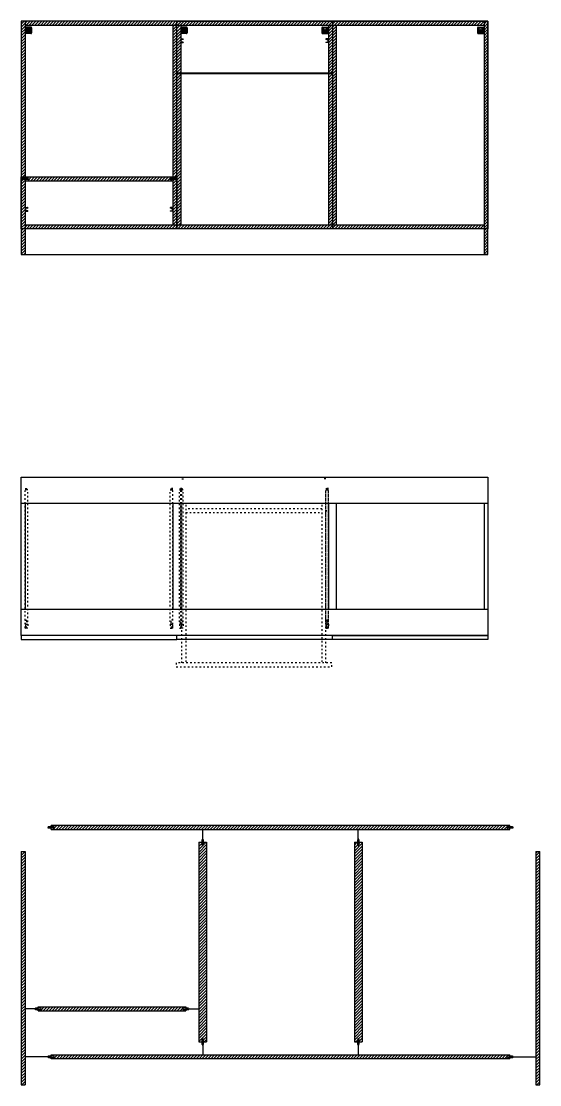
# Model space of a CAD drawing. Header units: millimetres. Extents: x 1263 to 4174, y 1008 to 2067.
# Drawn here: x 2199 to 2399, y 1530.7 to 1940.9 of the extents above; entities that cross this region are included whole.
import ezdxf

# ---------------------------------------------------------------- set-up
doc = ezdxf.new("R2010")
doc.units = ezdxf.units.MM
doc.linetypes.add('ACAD_ISO03W100', pattern=[30, 12, -18])
doc.linetypes.add('HIDDEN', pattern=[0.375, 0.25, -0.125])
for name, color, linetype in [('CASSETTI E ANTE', 3, 'Continuous'), ('CERNIERE E GIUNZIONI', 3, 'Continuous'), ('STRUTTURA', 7, 'Continuous')]:
    doc.layers.add(name, color=color, linetype=linetype)

msp = doc.modelspace()

# ---------------------------------------------------------------- hatches: boundary and pattern name
at = {"layer": 'STRUTTURA'}
h = msp.add_hatch(dxfattribs=at)
h.set_pattern_fill('ANSI31', color=256, scale=0.25)
h.paths.add_polyline_path([(2200.54, 1940.88), (2199.04, 1940.88), (2199.04, 1850.88), (2200.54, 1850.88)])
h.paths.add_polyline_path([(2377.54, 1940.88), (2200.54, 1940.88), (2200.54, 1939.38), (2377.54, 1939.38)])
h.paths.add_polyline_path([(2260.54, 1939.38), (2257.54, 1939.38), (2257.54, 1862.38), (2260.54, 1862.38)])
h.paths.add_polyline_path([(2257.54, 1880.88), (2200.54, 1880.88), (2200.54, 1879.38), (2257.54, 1879.38)])
h.paths.add_polyline_path([(2377.54, 1862.38), (2200.54, 1862.38), (2200.54, 1860.88), (2377.54, 1860.88)])
h.paths.add_polyline_path([(2379.04, 1940.88), (2377.54, 1940.88), (2377.54, 1939.38), (2377.54, 1850.88), (2379.04, 1850.88)])
h.paths.add_polyline_path([(2320.54, 1939.38), (2317.54, 1939.38), (2317.54, 1862.38), (2320.54, 1862.38)])
h = msp.add_hatch(dxfattribs=at)
h.set_pattern_fill('ANSI31', color=256, scale=0.25)
h.set_pattern_definition([(45, (19.9378, 58.6212), (-0.561266, 0.561266), [])])
h.paths.add_polyline_path([(2200.54, 1620.74), (2199.04, 1620.74), (2199.04, 1530.74), (2200.54, 1530.74)])
h.paths.add_polyline_path([(2261.54, 1560.22), (2262.54, 1560.22), (2262.54, 1560.74), (2205.54, 1560.74), (2205.54, 1560.22), (2206.54, 1560.22, -1), (2206.54, 1559.77), (2205.54, 1559.77), (2205.54, 1559.24), (2262.54, 1559.24), (2262.54, 1559.77), (2261.54, 1559.77, -1)])
h.paths.add_polyline_path([(2387.54, 1542.24), (2210.54, 1542.24), (2210.54, 1541.72), (2211.54, 1541.72, -1), (2211.54, 1541.27), (2210.54, 1541.27), (2210.54, 1540.74), (2387.54, 1540.74), (2387.54, 1541.27), (2386.54, 1541.27, -1), (2386.54, 1541.72), (2387.54, 1541.72)])
h.paths.add_polyline_path([(2270.54, 1624.24), (2269.26, 1624.24), (2269.26, 1623.24, -1), (2268.81, 1623.24), (2268.81, 1624.24), (2267.54, 1624.24), (2267.54, 1547.24), (2268.81, 1547.24), (2268.81, 1548.28, -1), (2269.26, 1548.28), (2269.26, 1547.24), (2270.54, 1547.24)])
h.paths.add_polyline_path([(2330.54, 1624.24), (2329.26, 1624.24), (2329.26, 1623.24, -1), (2328.81, 1623.24), (2328.81, 1624.24), (2327.54, 1624.24), (2327.54, 1547.24), (2328.81, 1547.24), (2328.81, 1548.24, -1), (2329.26, 1548.24), (2329.26, 1547.24), (2330.54, 1547.24)])
h.paths.add_polyline_path([(2386.54, 1629.77, -1), (2386.54, 1630.22), (2387.54, 1630.22), (2387.54, 1630.74), (2210.54, 1630.74), (2210.54, 1630.22), (2211.54, 1630.22, -1), (2211.54, 1629.77), (2210.54, 1629.77), (2210.54, 1629.24), (2387.54, 1629.24), (2387.54, 1629.77)])
h.paths.add_polyline_path([(2399.04, 1620.74), (2397.54, 1620.74), (2397.54, 1530.74), (2399.04, 1530.74)])

# ---------------------------------------------------------------- linework, layer by layer
at = {"layer": 'CASSETTI E ANTE'}
for p, q in [((2319.04, 1940.88), (2379.04, 1940.88)), ((2379.04, 1940.88), (2379.04, 1860.88)), ((2259.04, 1920.68), (2319.04, 1920.68)), ((2259.04, 1860.88), (2259.04, 1920.68)), ((2319.04, 1920.68), (2319.04, 1860.88)), ((2319.04, 1860.88), (2259.04, 1860.88)), ((2379.04, 1860.88), (2319.04, 1860.88)), ((2199.04, 1704), (2199.04, 1702.5)), ((2199.04, 1702.5), (2259.04, 1702.5)), ((2259.04, 1702.5), (2259.04, 1704)), ((2319.04, 1702.5), (2259.04, 1702.5)), ((2319.04, 1702.5), (2319.04, 1704)), ((2319.04, 1704), (2379.04, 1704)), ((2379.04, 1702.5), (2319.04, 1702.5)), ((2379.04, 1704), (2379.04, 1702.5))]:
    msp.add_line(p, q, dxfattribs=at)
at = {"layer": 'CASSETTI E ANTE', "linetype": 'ACAD_ISO03W100', "ltscale": 0.05}
for p, q in [((2261.04, 1764.39), (2262.54, 1764.39)), ((2316.54, 1764.39), (2315.04, 1764.39)), ((2261.04, 1693.39), (2261.04, 1754.39)), ((2262.54, 1754.39), (2262.54, 1693.39)), ((2315.04, 1752.89), (2262.54, 1752.89)), ((2262.54, 1751.39), (2315.04, 1751.39)), ((2315.04, 1754.39), (2315.04, 1693.39)), ((2316.54, 1693.39), (2316.54, 1754.39)), ((2318.79, 1693.39), (2258.79, 1693.39)), ((2258.79, 1693.39), (2258.79, 1691.89)), ((2258.79, 1691.89), (2318.79, 1691.89)), ((2318.79, 1691.89), (2318.79, 1693.39))]:
    msp.add_line(p, q, dxfattribs=at)
at = {"layer": 'CASSETTI E ANTE'}
for points in [[(2259.04, 1920.88), (2259.04, 1940.88), (2319.04, 1940.88), (2319.04, 1920.88)], [(2199.04, 1860.88), (2199.04, 1880.88), (2259.04, 1880.88), (2259.04, 1860.88)]]:
    msp.add_lwpolyline(points, close=True, dxfattribs=at)
at = {"layer": 'CERNIERE E GIUNZIONI'}
for p, q in [((2202.79, 1938.63), (2200.54, 1938.63)), ((2200.64, 1938.01), (2200.54, 1938.01)), ((2200.64, 1937.38), (2200.54, 1937.38)), ((2200.64, 1936.76), (2200.54, 1936.76)), ((2202.79, 1936.13), (2200.54, 1936.13)), ((2200.64, 1938.63), (2200.64, 1936.13)), ((2200.64, 1938.63), (2200.64, 1937.38)), ((2200.64, 1938.38), (2200.79, 1938.38)), ((2200.79, 1938.22), (2200.64, 1938.22)), ((2200.64, 1937.38), (2200.64, 1936.13)), ((2200.79, 1936.54), (2200.64, 1936.54)), ((2200.64, 1936.38), (2200.79, 1936.38)), ((2202.96, 1938.38), (2200.79, 1938.38)), ((2200.79, 1938.38), (2200.79, 1938.22)), ((2202.96, 1938.3), (2200.79, 1938.3)), ((2200.95, 1938.22), (2200.79, 1938.22)), ((2200.93, 1938.14), (2200.79, 1938.14)), ((2200.93, 1938.06), (2200.79, 1938.06)), ((2200.93, 1937.98), (2200.79, 1937.98)), ((2200.93, 1937.9), (2200.79, 1937.9)), ((2200.93, 1937.82), (2200.79, 1937.82)), ((2200.93, 1937.74), (2200.79, 1937.74)), ((2200.93, 1937.02), (2200.79, 1937.02)), ((2200.93, 1936.94), (2200.79, 1936.94)), ((2200.93, 1936.86), (2200.79, 1936.86)), ((2200.93, 1936.78), (2200.79, 1936.78)), ((2200.93, 1936.7), (2200.79, 1936.7)), ((2200.93, 1936.62), (2200.79, 1936.62)), ((2200.93, 1936.54), (2200.79, 1936.54)), ((2200.79, 1936.38), (2200.79, 1936.54)), ((2200.93, 1936.46), (2200.79, 1936.46)), ((2200.93, 1936.38), (2200.79, 1936.38)), ((2201.38, 1937.82), (2201.13, 1937.82)), ((2201.38, 1937.74), (2201.13, 1937.74)), ((2201.38, 1937.02), (2201.13, 1937.02)), ((2201.38, 1936.94), (2201.13, 1936.94)), ((2201.38, 1936.86), (2201.13, 1936.86)), ((2201.38, 1936.78), (2201.13, 1936.78)), ((2201.38, 1936.7), (2201.13, 1936.7)), ((2201.38, 1936.62), (2201.13, 1936.62)), ((2201.38, 1936.54), (2201.13, 1936.54)), ((2201.38, 1936.46), (2201.13, 1936.46)), ((2201.37, 1936.38), (2201.13, 1936.38)), ((2201.33, 1937.9), (2201.17, 1937.9)), ((2202.28, 1936.7), (2201.48, 1936.7)), ((2202.27, 1936.62), (2201.48, 1936.62)), ((2202.26, 1936.78), (2201.49, 1936.78)), ((2202.25, 1936.54), (2201.5, 1936.54)), ((2202.23, 1936.86), (2201.52, 1936.86)), ((2202.21, 1936.46), (2201.54, 1936.46)), ((2202.18, 1936.94), (2201.57, 1936.94)), ((2202.01, 1937.11), (2201.61, 1937.51)), ((2202.14, 1936.38), (2201.61, 1936.38)), ((2202.09, 1937.02), (2201.67, 1937.02)), ((2202.15, 1937.25), (2201.75, 1937.65)), ((2202.63, 1937.82), (2202.38, 1937.82)), ((2202.63, 1937.74), (2202.38, 1937.74)), ((2202.63, 1937.02), (2202.38, 1937.02)), ((2202.63, 1936.94), (2202.38, 1936.94)), ((2202.63, 1936.86), (2202.38, 1936.86)), ((2202.63, 1936.78), (2202.38, 1936.78)), ((2202.63, 1936.7), (2202.38, 1936.7)), ((2202.63, 1936.62), (2202.38, 1936.62)), ((2202.63, 1936.54), (2202.38, 1936.54)), ((2202.63, 1936.46), (2202.38, 1936.46)), ((2202.62, 1936.38), (2202.38, 1936.38)), ((2202.58, 1937.9), (2202.42, 1937.9)), ((2202.96, 1938.22), (2202.81, 1938.22)), ((2202.96, 1938.14), (2202.83, 1938.14)), ((2202.96, 1938.06), (2202.83, 1938.06)), ((2202.96, 1937.98), (2202.83, 1937.98)), ((2202.96, 1937.9), (2202.83, 1937.9)), ((2202.96, 1937.82), (2202.83, 1937.82)), ((2202.96, 1937.74), (2202.83, 1937.74)), ((2202.96, 1937.02), (2202.83, 1937.02)), ((2202.96, 1936.94), (2202.83, 1936.94)), ((2202.96, 1936.86), (2202.83, 1936.86)), ((2202.96, 1936.78), (2202.83, 1936.78)), ((2202.96, 1936.7), (2202.83, 1936.7)), ((2202.96, 1936.62), (2202.83, 1936.62)), ((2202.96, 1936.54), (2202.83, 1936.54)), ((2202.96, 1936.46), (2202.83, 1936.46)), ((2202.96, 1936.38), (2202.83, 1936.38)), ((2203.04, 1938.38), (2203.04, 1936.38)), ((2262.79, 1938.63), (2260.54, 1938.63)), ((2260.64, 1938.01), (2260.54, 1938.01)), ((2260.64, 1937.38), (2260.54, 1937.38)), ((2260.64, 1936.76), (2260.54, 1936.76)), ((2262.79, 1936.13), (2260.54, 1936.13)), ((2260.64, 1938.63), (2260.64, 1936.13)), ((2260.64, 1938.63), (2260.64, 1937.38)), ((2260.64, 1938.38), (2260.79, 1938.38)), ((2260.79, 1938.22), (2260.64, 1938.22)), ((2260.64, 1937.38), (2260.64, 1936.13)), ((2260.79, 1936.54), (2260.64, 1936.54)), ((2260.64, 1936.38), (2260.79, 1936.38)), ((2262.96, 1938.38), (2260.79, 1938.38)), ((2260.79, 1938.38), (2260.79, 1938.22)), ((2262.96, 1938.3), (2260.79, 1938.3)), ((2260.95, 1938.22), (2260.79, 1938.22)), ((2260.93, 1938.14), (2260.79, 1938.14)), ((2260.93, 1938.06), (2260.79, 1938.06)), ((2260.93, 1937.98), (2260.79, 1937.98)), ((2260.93, 1937.9), (2260.79, 1937.9)), ((2260.93, 1937.82), (2260.79, 1937.82)), ((2260.93, 1937.74), (2260.79, 1937.74)), ((2260.93, 1937.02), (2260.79, 1937.02)), ((2260.93, 1936.94), (2260.79, 1936.94)), ((2260.93, 1936.86), (2260.79, 1936.86)), ((2260.93, 1936.78), (2260.79, 1936.78)), ((2260.93, 1936.7), (2260.79, 1936.7)), ((2260.93, 1936.62), (2260.79, 1936.62)), ((2260.93, 1936.54), (2260.79, 1936.54)), ((2260.79, 1936.38), (2260.79, 1936.54)), ((2260.93, 1936.46), (2260.79, 1936.46)), ((2260.93, 1936.38), (2260.79, 1936.38)), ((2261.38, 1937.82), (2261.13, 1937.82)), ((2261.38, 1937.74), (2261.13, 1937.74)), ((2261.38, 1937.02), (2261.13, 1937.02)), ((2261.38, 1936.94), (2261.13, 1936.94)), ((2261.38, 1936.86), (2261.13, 1936.86)), ((2261.38, 1936.78), (2261.13, 1936.78)), ((2261.38, 1936.7), (2261.13, 1936.7)), ((2261.38, 1936.62), (2261.13, 1936.62)), ((2261.38, 1936.54), (2261.13, 1936.54)), ((2261.38, 1936.46), (2261.13, 1936.46)), ((2261.37, 1936.38), (2261.13, 1936.38)), ((2261.33, 1937.9), (2261.17, 1937.9)), ((2262.28, 1936.7), (2261.48, 1936.7)), ((2262.27, 1936.62), (2261.48, 1936.62)), ((2262.26, 1936.78), (2261.49, 1936.78)), ((2262.25, 1936.54), (2261.5, 1936.54)), ((2262.23, 1936.86), (2261.52, 1936.86)), ((2262.21, 1936.46), (2261.54, 1936.46)), ((2262.18, 1936.94), (2261.57, 1936.94)), ((2262.01, 1937.11), (2261.61, 1937.51)), ((2262.14, 1936.38), (2261.61, 1936.38)), ((2262.09, 1937.02), (2261.67, 1937.02)), ((2262.15, 1937.25), (2261.75, 1937.65)), ((2262.63, 1937.82), (2262.38, 1937.82)), ((2262.63, 1937.74), (2262.38, 1937.74)), ((2262.63, 1937.02), (2262.38, 1937.02)), ((2262.63, 1936.94), (2262.38, 1936.94)), ((2262.63, 1936.86), (2262.38, 1936.86)), ((2262.63, 1936.78), (2262.38, 1936.78)), ((2262.63, 1936.7), (2262.38, 1936.7)), ((2262.63, 1936.62), (2262.38, 1936.62)), ((2262.63, 1936.54), (2262.38, 1936.54)), ((2262.63, 1936.46), (2262.38, 1936.46)), ((2262.62, 1936.38), (2262.38, 1936.38)), ((2262.58, 1937.9), (2262.42, 1937.9)), ((2262.96, 1938.22), (2262.81, 1938.22)), ((2262.96, 1938.14), (2262.83, 1938.14)), ((2262.96, 1938.06), (2262.83, 1938.06)), ((2262.96, 1937.98), (2262.83, 1937.98)), ((2262.96, 1937.9), (2262.83, 1937.9)), ((2262.96, 1937.82), (2262.83, 1937.82)), ((2262.96, 1937.74), (2262.83, 1937.74)), ((2262.96, 1937.02), (2262.83, 1937.02)), ((2262.96, 1936.94), (2262.83, 1936.94)), ((2262.96, 1936.86), (2262.83, 1936.86)), ((2262.96, 1936.78), (2262.83, 1936.78)), ((2262.96, 1936.7), (2262.83, 1936.7)), ((2262.96, 1936.62), (2262.83, 1936.62)), ((2262.96, 1936.54), (2262.83, 1936.54)), ((2262.96, 1936.46), (2262.83, 1936.46)), ((2262.96, 1936.38), (2262.83, 1936.38)), ((2263.04, 1938.38), (2263.04, 1936.38)), ((2315.04, 1938.38), (2315.04, 1936.38)), ((2315.11, 1938.38), (2317.29, 1938.38)), ((2315.11, 1938.3), (2317.29, 1938.3)), ((2315.11, 1938.22), (2315.27, 1938.22)), ((2315.11, 1938.14), (2315.25, 1938.14)), ((2315.11, 1938.06), (2315.25, 1938.06)), ((2315.11, 1937.98), (2315.25, 1937.98)), ((2315.11, 1937.9), (2315.25, 1937.9)), ((2315.11, 1937.82), (2315.25, 1937.82)), ((2315.11, 1937.74), (2315.25, 1937.74)), ((2315.11, 1937.02), (2315.25, 1937.02)), ((2315.11, 1936.94), (2315.25, 1936.94)), ((2315.11, 1936.86), (2315.25, 1936.86)), ((2315.11, 1936.78), (2315.25, 1936.78)), ((2315.11, 1936.7), (2315.25, 1936.7)), ((2315.11, 1936.62), (2315.25, 1936.62)), ((2315.11, 1936.54), (2315.25, 1936.54)), ((2315.11, 1936.46), (2315.25, 1936.46)), ((2315.11, 1936.38), (2315.25, 1936.38)), ((2315.29, 1938.63), (2317.54, 1938.63)), ((2315.29, 1936.13), (2317.54, 1936.13)), ((2315.45, 1937.82), (2315.7, 1937.82)), ((2315.45, 1937.74), (2315.7, 1937.74)), ((2315.45, 1937.02), (2315.7, 1937.02)), ((2315.45, 1936.94), (2315.7, 1936.94)), ((2315.45, 1936.86), (2315.7, 1936.86)), ((2315.45, 1936.78), (2315.7, 1936.78)), ((2315.45, 1936.7), (2315.7, 1936.7)), ((2315.45, 1936.62), (2315.7, 1936.62)), ((2315.45, 1936.54), (2315.7, 1936.54)), ((2315.45, 1936.46), (2315.7, 1936.46)), ((2315.45, 1936.38), (2315.7, 1936.38)), ((2315.49, 1937.9), (2315.66, 1937.9)), ((2315.8, 1936.7), (2316.6, 1936.7)), ((2315.8, 1936.62), (2316.59, 1936.62)), ((2315.81, 1936.78), (2316.59, 1936.78)), ((2315.82, 1936.54), (2316.57, 1936.54)), ((2315.84, 1936.86), (2316.56, 1936.86)), ((2315.87, 1936.46), (2316.53, 1936.46)), ((2315.9, 1936.94), (2316.5, 1936.94)), ((2315.93, 1937.25), (2316.33, 1937.65)), ((2315.93, 1936.38), (2316.46, 1936.38)), ((2315.99, 1937.02), (2316.41, 1937.02)), ((2316.07, 1937.11), (2316.47, 1937.51)), ((2316.7, 1937.82), (2316.95, 1937.82)), ((2316.7, 1937.74), (2316.95, 1937.74)), ((2316.7, 1937.02), (2316.95, 1937.02)), ((2316.7, 1936.94), (2316.95, 1936.94)), ((2316.7, 1936.86), (2316.95, 1936.86)), ((2316.7, 1936.78), (2316.95, 1936.78)), ((2316.7, 1936.7), (2316.95, 1936.7)), ((2316.7, 1936.62), (2316.95, 1936.62)), ((2316.7, 1936.54), (2316.95, 1936.54)), ((2316.7, 1936.46), (2316.95, 1936.46)), ((2316.7, 1936.38), (2316.95, 1936.38)), ((2316.74, 1937.9), (2316.91, 1937.9)), ((2317.13, 1938.22), (2317.29, 1938.22)), ((2317.15, 1938.14), (2317.29, 1938.14)), ((2317.15, 1938.06), (2317.29, 1938.06)), ((2317.15, 1937.98), (2317.29, 1937.98)), ((2317.15, 1937.9), (2317.29, 1937.9)), ((2317.15, 1937.82), (2317.29, 1937.82)), ((2317.15, 1937.74), (2317.29, 1937.74)), ((2317.15, 1937.02), (2317.29, 1937.02)), ((2317.15, 1936.94), (2317.29, 1936.94)), ((2317.15, 1936.86), (2317.29, 1936.86)), ((2317.15, 1936.78), (2317.29, 1936.78)), ((2317.15, 1936.7), (2317.29, 1936.7)), ((2317.15, 1936.62), (2317.29, 1936.62)), ((2317.15, 1936.54), (2317.29, 1936.54)), ((2317.15, 1936.46), (2317.29, 1936.46)), ((2317.15, 1936.38), (2317.29, 1936.38)), ((2317.44, 1938.38), (2317.29, 1938.38)), ((2317.29, 1938.38), (2317.29, 1938.22)), ((2317.29, 1938.22), (2317.44, 1938.22)), ((2317.29, 1936.38), (2317.29, 1936.54)), ((2317.29, 1936.54), (2317.44, 1936.54)), ((2317.44, 1936.38), (2317.29, 1936.38)), ((2317.44, 1938.63), (2317.44, 1936.13)), ((2317.44, 1938.63), (2317.44, 1937.38)), ((2317.44, 1938.01), (2317.54, 1938.01)), ((2317.44, 1937.38), (2317.54, 1937.38)), ((2317.44, 1937.38), (2317.44, 1936.13)), ((2317.44, 1936.76), (2317.54, 1936.76)), ((2375.04, 1938.38), (2375.04, 1936.38)), ((2375.11, 1938.38), (2377.29, 1938.38)), ((2375.11, 1938.3), (2377.29, 1938.3)), ((2375.11, 1938.22), (2375.27, 1938.22)), ((2375.11, 1938.14), (2375.25, 1938.14)), ((2375.11, 1938.06), (2375.25, 1938.06)), ((2375.11, 1937.98), (2375.25, 1937.98)), ((2375.11, 1937.9), (2375.25, 1937.9)), ((2375.11, 1937.82), (2375.25, 1937.82)), ((2375.11, 1937.74), (2375.25, 1937.74)), ((2375.11, 1937.02), (2375.25, 1937.02)), ((2375.11, 1936.94), (2375.25, 1936.94)), ((2375.11, 1936.86), (2375.25, 1936.86)), ((2375.11, 1936.78), (2375.25, 1936.78)), ((2375.11, 1936.7), (2375.25, 1936.7)), ((2375.11, 1936.62), (2375.25, 1936.62)), ((2375.11, 1936.54), (2375.25, 1936.54)), ((2375.11, 1936.46), (2375.25, 1936.46)), ((2375.11, 1936.38), (2375.25, 1936.38)), ((2375.29, 1938.63), (2377.54, 1938.63)), ((2375.29, 1936.13), (2377.54, 1936.13)), ((2375.45, 1937.82), (2375.7, 1937.82)), ((2375.45, 1937.74), (2375.7, 1937.74)), ((2375.45, 1937.02), (2375.7, 1937.02)), ((2375.45, 1936.94), (2375.7, 1936.94)), ((2375.45, 1936.86), (2375.7, 1936.86)), ((2375.45, 1936.78), (2375.7, 1936.78)), ((2375.45, 1936.7), (2375.7, 1936.7)), ((2375.45, 1936.62), (2375.7, 1936.62)), ((2375.45, 1936.54), (2375.7, 1936.54)), ((2375.45, 1936.46), (2375.7, 1936.46)), ((2375.45, 1936.38), (2375.7, 1936.38)), ((2375.49, 1937.9), (2375.66, 1937.9)), ((2375.8, 1936.7), (2376.6, 1936.7)), ((2375.8, 1936.62), (2376.59, 1936.62)), ((2375.81, 1936.78), (2376.59, 1936.78)), ((2375.82, 1936.54), (2376.57, 1936.54)), ((2375.84, 1936.86), (2376.56, 1936.86)), ((2375.87, 1936.46), (2376.53, 1936.46)), ((2375.9, 1936.94), (2376.5, 1936.94)), ((2375.93, 1937.25), (2376.33, 1937.65)), ((2375.93, 1936.38), (2376.46, 1936.38)), ((2375.99, 1937.02), (2376.41, 1937.02)), ((2376.07, 1937.11), (2376.47, 1937.51)), ((2376.7, 1937.82), (2376.95, 1937.82)), ((2376.7, 1937.74), (2376.95, 1937.74)), ((2376.7, 1937.02), (2376.95, 1937.02)), ((2376.7, 1936.94), (2376.95, 1936.94)), ((2376.7, 1936.86), (2376.95, 1936.86)), ((2376.7, 1936.78), (2376.95, 1936.78)), ((2376.7, 1936.7), (2376.95, 1936.7)), ((2376.7, 1936.62), (2376.95, 1936.62)), ((2376.7, 1936.54), (2376.95, 1936.54)), ((2376.7, 1936.46), (2376.95, 1936.46)), ((2376.7, 1936.38), (2376.95, 1936.38)), ((2376.74, 1937.9), (2376.91, 1937.9)), ((2377.13, 1938.22), (2377.29, 1938.22)), ((2377.15, 1938.14), (2377.29, 1938.14)), ((2377.15, 1938.06), (2377.29, 1938.06)), ((2377.15, 1937.98), (2377.29, 1937.98)), ((2377.15, 1937.9), (2377.29, 1937.9)), ((2377.15, 1937.82), (2377.29, 1937.82)), ((2377.15, 1937.74), (2377.29, 1937.74)), ((2377.15, 1937.02), (2377.29, 1937.02)), ((2377.15, 1936.94), (2377.29, 1936.94)), ((2377.15, 1936.86), (2377.29, 1936.86)), ((2377.15, 1936.78), (2377.29, 1936.78)), ((2377.15, 1936.7), (2377.29, 1936.7)), ((2377.15, 1936.62), (2377.29, 1936.62)), ((2377.15, 1936.54), (2377.29, 1936.54)), ((2377.15, 1936.46), (2377.29, 1936.46)), ((2377.15, 1936.38), (2377.29, 1936.38)), ((2377.44, 1938.38), (2377.29, 1938.38)), ((2377.29, 1938.38), (2377.29, 1938.22)), ((2377.29, 1938.22), (2377.44, 1938.22)), ((2377.29, 1936.38), (2377.29, 1936.54)), ((2377.29, 1936.54), (2377.44, 1936.54)), ((2377.44, 1936.38), (2377.29, 1936.38)), ((2377.44, 1938.63), (2377.44, 1936.13)), ((2377.44, 1938.63), (2377.44, 1937.38)), ((2377.44, 1938.01), (2377.54, 1938.01)), ((2377.44, 1937.38), (2377.54, 1937.38)), ((2377.44, 1937.38), (2377.44, 1936.13)), ((2377.44, 1936.76), (2377.54, 1936.76)), ((2260.64, 1934.09), (2261.44, 1934.09)), ((2260.64, 1932.67), (2261.54, 1932.67)), ((2261.34, 1933.99), (2260.69, 1933.99)), ((2260.69, 1933.99), (2260.69, 1933.68)), ((2261.19, 1933.79), (2260.69, 1933.79)), ((2260.69, 1932.77), (2260.69, 1933.08)), ((2261.54, 1932.77), (2260.69, 1932.77)), ((2261.19, 1933.99), (2261.19, 1933.79)), ((2261.44, 1933.89), (2261.44, 1933.79)), ((2261.44, 1933.79), (2261.54, 1933.79)), ((2261.54, 1933.99), (2261.54, 1933.79)), ((2261.54, 1932.77), (2261.54, 1932.67)), ((2316.54, 1933.99), (2316.54, 1933.79)), ((2316.64, 1933.79), (2316.54, 1933.79)), ((2316.54, 1932.77), (2317.39, 1932.77)), ((2316.54, 1932.77), (2316.54, 1932.67)), ((2317.44, 1932.67), (2316.54, 1932.67)), ((2317.44, 1934.09), (2316.64, 1934.09)), ((2316.64, 1933.89), (2316.64, 1933.79)), ((2316.74, 1933.99), (2317.39, 1933.99)), ((2316.89, 1933.99), (2316.89, 1933.79)), ((2316.89, 1933.79), (2317.39, 1933.79)), ((2317.39, 1933.99), (2317.39, 1933.68)), ((2317.39, 1932.77), (2317.39, 1933.08)), ((2199.54, 1880.36), (2201.54, 1880.36)), ((2201.54, 1880.33), (2199.54, 1880.33)), ((2201.54, 1880.31), (2199.54, 1880.31)), ((2201.54, 1880.26), (2199.54, 1880.26)), ((2201.54, 1880.18), (2199.54, 1880.18)), ((2201.54, 1880.08), (2199.54, 1880.08)), ((2201.54, 1880.01), (2199.54, 1880.01)), ((2201.54, 1879.96), (2199.54, 1879.96)), ((2201.54, 1879.93), (2199.54, 1879.93)), ((2201.54, 1879.91), (2199.54, 1879.91)), ((2256.54, 1880.36), (2258.54, 1880.36)), ((2258.54, 1880.33), (2256.54, 1880.33)), ((2258.54, 1880.31), (2256.54, 1880.31)), ((2258.54, 1880.26), (2256.54, 1880.26)), ((2258.54, 1880.18), (2256.54, 1880.18)), ((2258.54, 1880.08), (2256.54, 1880.08)), ((2258.54, 1880.01), (2256.54, 1880.01)), ((2258.54, 1879.96), (2256.54, 1879.96)), ((2258.54, 1879.93), (2256.54, 1879.93)), ((2258.54, 1879.91), (2256.54, 1879.91)), ((2200.64, 1869.09), (2201.44, 1869.09)), ((2200.64, 1867.67), (2201.54, 1867.67)), ((2201.34, 1868.99), (2200.69, 1868.99)), ((2200.69, 1868.99), (2200.69, 1868.68)), ((2201.19, 1868.79), (2200.69, 1868.79)), ((2200.69, 1867.77), (2200.69, 1868.08)), ((2201.54, 1867.77), (2200.69, 1867.77)), ((2201.19, 1868.99), (2201.19, 1868.79)), ((2201.44, 1868.89), (2201.44, 1868.79)), ((2201.44, 1868.79), (2201.54, 1868.79)), ((2201.54, 1868.99), (2201.54, 1868.79)), ((2201.54, 1867.77), (2201.54, 1867.67)), ((2256.54, 1868.99), (2256.54, 1868.79)), ((2256.64, 1868.79), (2256.54, 1868.79)), ((2256.54, 1867.77), (2257.39, 1867.77)), ((2256.54, 1867.77), (2256.54, 1867.67)), ((2257.44, 1867.67), (2256.54, 1867.67)), ((2257.44, 1869.09), (2256.64, 1869.09)), ((2256.64, 1868.89), (2256.64, 1868.79)), ((2256.74, 1868.99), (2257.39, 1868.99)), ((2256.89, 1868.99), (2256.89, 1868.79)), ((2256.89, 1868.79), (2257.39, 1868.79)), ((2257.39, 1868.99), (2257.39, 1868.68)), ((2257.39, 1867.77), (2257.39, 1868.08))]:
    msp.add_line(p, q, dxfattribs=at)
at = {"layer": 'CERNIERE E GIUNZIONI', "linetype": 'ACAD_ISO03W100', "ltscale": 0.05}
for p, q in [((2200.54, 1760.63), (2201.19, 1760.63)), ((2200.54, 1706.84), (2200.54, 1760.63)), ((2200.54, 1760.56), (2201.19, 1760.56)), ((2200.54, 1760.35), (2201.19, 1760.35)), ((2201.19, 1760.3), (2200.54, 1760.3)), ((2201.54, 1760.16), (2200.54, 1760.16)), ((2201.19, 1760.16), (2201.19, 1760.63)), ((2201.54, 1709.21), (2201.54, 1760.16)), ((2256.54, 1709.21), (2256.54, 1760.16)), ((2256.54, 1760.16), (2257.54, 1760.16)), ((2256.89, 1760.16), (2256.89, 1760.63)), ((2257.54, 1760.63), (2256.89, 1760.63)), ((2257.54, 1760.56), (2256.89, 1760.56)), ((2257.54, 1760.35), (2256.89, 1760.35)), ((2256.89, 1760.3), (2257.54, 1760.3)), ((2257.54, 1706.84), (2257.54, 1760.63)), ((2260.04, 1709.21), (2260.04, 1760.16)), ((2260.04, 1760.16), (2261.04, 1760.16)), ((2260.39, 1760.16), (2260.39, 1760.63)), ((2261.04, 1760.63), (2260.39, 1760.63)), ((2261.04, 1760.56), (2260.39, 1760.56)), ((2261.04, 1760.35), (2260.39, 1760.35)), ((2260.39, 1760.3), (2261.04, 1760.3)), ((2260.54, 1760.63), (2261.19, 1760.63)), ((2260.54, 1706.84), (2260.54, 1760.63)), ((2260.54, 1760.56), (2261.19, 1760.56)), ((2260.54, 1760.35), (2261.19, 1760.35)), ((2261.19, 1760.3), (2260.54, 1760.3)), ((2261.54, 1760.16), (2260.54, 1760.16)), ((2261.04, 1706.84), (2261.04, 1760.63)), ((2261.19, 1760.16), (2261.19, 1760.63)), ((2261.54, 1709.21), (2261.54, 1760.16)), ((2316.54, 1760.63), (2317.19, 1760.63)), ((2316.54, 1706.84), (2316.54, 1760.63)), ((2316.54, 1760.56), (2317.19, 1760.56)), ((2316.54, 1760.35), (2317.19, 1760.35)), ((2317.19, 1760.3), (2316.54, 1760.3)), ((2316.54, 1709.21), (2316.54, 1760.16)), ((2316.54, 1760.16), (2317.54, 1760.16)), ((2317.54, 1760.16), (2316.54, 1760.16)), ((2316.89, 1760.16), (2316.89, 1760.63)), ((2317.54, 1760.63), (2316.89, 1760.63)), ((2317.54, 1760.56), (2316.89, 1760.56)), ((2317.54, 1760.35), (2316.89, 1760.35)), ((2316.89, 1760.3), (2317.54, 1760.3)), ((2317.19, 1760.16), (2317.19, 1760.63)), ((2317.54, 1706.84), (2317.54, 1760.63)), ((2317.54, 1709.21), (2317.54, 1760.16)), ((2316.54, 1751.84), (2316.54, 1752.44)), ((2200.54, 1709.91), (2201.54, 1709.91)), ((2201.54, 1709.21), (2200.54, 1709.21)), ((2200.54, 1706.84), (2200.64, 1706.84)), ((2200.64, 1706.84), (2200.64, 1709.21)), ((2200.64, 1707.69), (2200.69, 1707.69)), ((2200.69, 1707.49), (2200.64, 1707.49)), ((2201.04, 1708.34), (2200.69, 1708.06)), ((2200.69, 1708.06), (2200.69, 1707.11)), ((2201.04, 1706.84), (2200.69, 1707.11)), ((2201.04, 1706.84), (2201.04, 1708.34)), ((2201.04, 1708.34), (2201.54, 1708.34)), ((2201.54, 1706.84), (2201.04, 1706.84)), ((2201.54, 1708.34), (2201.54, 1706.84)), ((2257.54, 1709.91), (2256.54, 1709.91)), ((2256.54, 1709.21), (2257.54, 1709.21)), ((2256.54, 1708.34), (2256.54, 1706.84)), ((2257.04, 1708.34), (2256.54, 1708.34)), ((2256.54, 1706.84), (2257.04, 1706.84)), ((2257.04, 1706.84), (2257.04, 1708.34)), ((2257.04, 1708.34), (2257.39, 1708.06)), ((2257.04, 1706.84), (2257.39, 1707.11)), ((2257.39, 1708.06), (2257.39, 1707.11)), ((2257.44, 1707.69), (2257.39, 1707.69)), ((2257.39, 1707.49), (2257.44, 1707.49)), ((2257.44, 1706.84), (2257.44, 1709.21)), ((2257.54, 1706.84), (2257.44, 1706.84)), ((2261.04, 1709.91), (2260.04, 1709.91)), ((2260.04, 1709.21), (2261.04, 1709.21)), ((2260.04, 1708.34), (2260.04, 1706.84)), ((2260.54, 1708.34), (2260.04, 1708.34)), ((2260.04, 1706.84), (2260.54, 1706.84)), ((2260.54, 1709.91), (2261.54, 1709.91)), ((2261.54, 1709.21), (2260.54, 1709.21)), ((2260.54, 1706.84), (2260.54, 1708.34)), ((2260.54, 1708.34), (2260.89, 1708.06)), ((2260.54, 1706.84), (2260.89, 1707.11)), ((2260.54, 1706.84), (2260.64, 1706.84)), ((2260.64, 1706.84), (2260.64, 1709.21)), ((2260.64, 1707.69), (2260.69, 1707.69)), ((2260.69, 1707.49), (2260.64, 1707.49)), ((2261.04, 1708.34), (2260.69, 1708.06)), ((2260.69, 1708.06), (2260.69, 1707.11)), ((2261.04, 1706.84), (2260.69, 1707.11)), ((2260.89, 1708.06), (2260.89, 1707.11)), ((2260.94, 1707.69), (2260.89, 1707.69)), ((2260.89, 1707.49), (2260.94, 1707.49)), ((2260.94, 1706.84), (2260.94, 1709.21)), ((2261.04, 1706.84), (2260.94, 1706.84)), ((2261.04, 1706.84), (2261.04, 1708.34)), ((2261.04, 1708.34), (2261.54, 1708.34)), ((2261.54, 1706.84), (2261.04, 1706.84)), ((2261.54, 1708.34), (2261.54, 1706.84)), ((2317.54, 1709.91), (2316.54, 1709.91)), ((2316.54, 1709.91), (2317.54, 1709.91)), ((2316.54, 1709.21), (2317.54, 1709.21)), ((2317.54, 1709.21), (2316.54, 1709.21)), ((2316.54, 1708.34), (2316.54, 1706.84)), ((2317.04, 1708.34), (2316.54, 1708.34)), ((2316.54, 1706.84), (2317.04, 1706.84)), ((2316.54, 1706.84), (2316.64, 1706.84)), ((2316.64, 1706.84), (2316.64, 1709.21)), ((2316.64, 1707.69), (2316.69, 1707.69)), ((2316.69, 1707.49), (2316.64, 1707.49)), ((2317.04, 1708.34), (2316.69, 1708.06)), ((2316.69, 1708.06), (2316.69, 1707.11)), ((2317.04, 1706.84), (2316.69, 1707.11)), ((2317.04, 1706.84), (2317.04, 1708.34)), ((2317.04, 1708.34), (2317.39, 1708.06)), ((2317.04, 1706.84), (2317.04, 1708.34)), ((2317.04, 1708.34), (2317.54, 1708.34)), ((2317.04, 1706.84), (2317.39, 1707.11)), ((2317.54, 1706.84), (2317.04, 1706.84)), ((2317.39, 1708.06), (2317.39, 1707.11)), ((2317.44, 1707.69), (2317.39, 1707.69)), ((2317.39, 1707.49), (2317.44, 1707.49)), ((2317.44, 1706.84), (2317.44, 1709.21)), ((2317.54, 1706.84), (2317.44, 1706.84)), ((2317.54, 1708.34), (2317.54, 1706.84))]:
    msp.add_line(p, q, dxfattribs=at)
at = {"layer": 'CERNIERE E GIUNZIONI', "linetype": 'HIDDEN'}
for p, q in [((2211.54, 1630.22), (2209.54, 1630.22)), ((2209.54, 1629.77), (2211.54, 1629.77)), ((2269.04, 1624.24), (2269.04, 1629.24)), ((2329.04, 1624.24), (2329.04, 1629.24)), ((2388.54, 1630.22), (2386.54, 1630.22)), ((2386.54, 1629.77), (2388.54, 1629.77)), ((2268.81, 1623.24), (2268.81, 1625.24)), ((2269.26, 1625.24), (2269.26, 1623.24)), ((2328.81, 1623.24), (2328.81, 1625.24)), ((2329.26, 1625.24), (2329.26, 1623.24)), ((2205.54, 1559.99), (2200.54, 1559.99)), ((2206.54, 1560.22), (2204.54, 1560.22)), ((2204.54, 1559.77), (2206.54, 1559.77)), ((2263.54, 1560.22), (2261.54, 1560.22)), ((2261.54, 1559.77), (2263.54, 1559.77)), ((2262.54, 1559.99), (2267.54, 1559.99)), ((2268.81, 1546.28), (2268.81, 1548.28)), ((2269.04, 1547.24), (2269.04, 1542.24)), ((2269.26, 1548.28), (2269.26, 1546.28)), ((2328.81, 1546.24), (2328.81, 1548.24)), ((2329.04, 1547.24), (2329.04, 1542.24)), ((2329.26, 1548.24), (2329.26, 1546.24)), ((2210.54, 1541.49), (2200.54, 1541.49)), ((2211.54, 1541.72), (2209.54, 1541.72)), ((2209.54, 1541.27), (2211.54, 1541.27)), ((2388.54, 1541.72), (2386.54, 1541.72)), ((2386.54, 1541.27), (2388.54, 1541.27)), ((2387.54, 1541.49), (2397.54, 1541.49))]:
    msp.add_line(p, q, dxfattribs=at)
at = {"layer": 'CERNIERE E GIUNZIONI'}
for points in [[(2200.93, 1936.18), (2200.93, 1938.18)], [(2200.98, 1938.23), (2202.78, 1938.23)], [(2202.78, 1936.13), (2200.98, 1936.13)], [(2202.83, 1938.18), (2202.83, 1936.18)], [(2260.93, 1936.18), (2260.93, 1938.18)], [(2260.98, 1938.23), (2262.78, 1938.23)], [(2262.78, 1936.13), (2260.98, 1936.13)], [(2262.83, 1938.18), (2262.83, 1936.18)], [(2315.25, 1938.18), (2315.25, 1936.18)], [(2317.1, 1938.23), (2315.3, 1938.23)], [(2315.3, 1936.13), (2317.1, 1936.13)], [(2317.15, 1936.18), (2317.15, 1938.18)], [(2375.25, 1938.18), (2375.25, 1936.18)], [(2377.1, 1938.23), (2375.3, 1938.23)], [(2375.3, 1936.13), (2377.1, 1936.13)], [(2377.15, 1936.18), (2377.15, 1938.18)]]:
    msp.add_lwpolyline(points, dxfattribs=at)
for points in [[(2201.38, 1936.41, -1), (2201.13, 1936.41), (2201.13, 1937.81, -1), (2201.38, 1937.81)], [(2202.38, 1937.81, -1), (2202.63, 1937.81), (2202.63, 1936.41, -1), (2202.38, 1936.41)], [(2261.38, 1936.41, -1), (2261.13, 1936.41), (2261.13, 1937.81, -1), (2261.38, 1937.81)], [(2262.38, 1937.81, -1), (2262.63, 1937.81), (2262.63, 1936.41, -1), (2262.38, 1936.41)], [(2315.7, 1937.81, 1), (2315.45, 1937.81), (2315.45, 1936.41, 1), (2315.7, 1936.41)], [(2316.7, 1936.41, 1), (2316.95, 1936.41), (2316.95, 1937.81, 1), (2316.7, 1937.81)], [(2375.7, 1937.81, 1), (2375.45, 1937.81), (2375.45, 1936.41, 1), (2375.7, 1936.41)], [(2376.7, 1936.41, 1), (2376.95, 1936.41), (2376.95, 1937.81, 1), (2376.7, 1937.81)]]:
    msp.add_lwpolyline(points, format="xyb", close=True, dxfattribs=at)
for points in [[(2202.08, 1937.16), (2202.08, 1937.03, -3.732051), (2201.68, 1937.03), (2201.68, 1937.16)], [(2262.08, 1937.16), (2262.08, 1937.03, -3.732051), (2261.68, 1937.03), (2261.68, 1937.16)], [(2316, 1937.16), (2316, 1937.03, 3.732051), (2316.4, 1937.03), (2316.4, 1937.16)], [(2376, 1937.16), (2376, 1937.03, 3.732051), (2376.4, 1937.03), (2376.4, 1937.16)]]:
    msp.add_lwpolyline(points, format="xyb", dxfattribs=at)
for centre in [(2201.88, 1937.38), (2261.88, 1937.38), (2316.2, 1937.38), (2376.2, 1937.38)]:
    msp.add_circle(centre, 0.3, dxfattribs=at)
for centre, radius, start, end in [((2200.98, 1938.18), 0.05, 90, 180), ((2200.98, 1936.18), 0.05, 180, 270), ((2202.78, 1938.18), 0.05, 0, 90), ((2202.78, 1936.18), 0.05, 270, 0), ((2202.79, 1938.38), 0.25, 0, 90), ((2202.79, 1936.38), 0.25, 270, 0), ((2260.98, 1938.18), 0.05, 90, 180), ((2260.98, 1936.18), 0.05, 180, 270), ((2262.78, 1938.18), 0.05, 0, 90), ((2262.78, 1936.18), 0.05, 270, 0), ((2262.79, 1938.38), 0.25, 0, 90), ((2262.79, 1936.38), 0.25, 270, 0), ((2315.29, 1938.38), 0.25, 90, 180), ((2315.29, 1936.38), 0.25, 180, 270), ((2315.3, 1938.18), 0.05, 90, 180), ((2315.3, 1936.18), 0.05, 180, 270), ((2317.1, 1938.18), 0.05, 0, 90), ((2317.1, 1936.18), 0.05, 270, 0), ((2375.29, 1938.38), 0.25, 90, 180), ((2375.29, 1936.38), 0.25, 180, 270), ((2375.3, 1938.18), 0.05, 90, 180), ((2375.3, 1936.18), 0.05, 180, 270), ((2377.1, 1938.18), 0.05, 0, 90), ((2377.1, 1936.18), 0.05, 270, 0), ((2260.64, 1933.99), 0.1, 90, 180), ((2260.64, 1932.77), 0.1, 180, 270), ((2261.56, 1933.38), 0.925, 161.0754, 198.9246), ((2261.34, 1933.89), 0.1, 0, 90), ((2261.44, 1933.99), 0.1, 0, 90), ((2316.64, 1933.99), 0.1, 90, 180), ((2316.74, 1933.89), 0.1, 90, 180), ((2316.51, 1933.38), 0.925, 341.0754, 18.9246), ((2317.44, 1933.99), 0.1, 0, 90), ((2317.44, 1932.77), 0.1, 270, 0), ((2199.54, 1880.13), 0.225, 90, 270), ((2201.54, 1880.13), 0.225, 270, 90), ((2256.54, 1880.13), 0.225, 90, 270), ((2258.54, 1880.13), 0.225, 270, 90), ((2200.64, 1868.99), 0.1, 90, 180), ((2200.64, 1867.77), 0.1, 180, 270), ((2201.56, 1868.38), 0.925, 161.0754, 198.9246), ((2201.34, 1868.89), 0.1, 0, 90), ((2201.44, 1868.99), 0.1, 0, 90), ((2256.64, 1868.99), 0.1, 90, 180), ((2256.74, 1868.89), 0.1, 90, 180), ((2256.51, 1868.38), 0.925, 341.0754, 18.9246), ((2257.44, 1868.99), 0.1, 0, 90), ((2257.44, 1867.77), 0.1, 270, 0)]:
    msp.add_arc(centre, radius, start, end, dxfattribs=at)
at = {"layer": 'CERNIERE E GIUNZIONI', "linetype": 'ACAD_ISO03W100', "ltscale": 0.05}
msp.add_arc((2316.48, 1752.14), 0.305, 280.3889, 79.6111, dxfattribs=at)
at = {"layer": 'CERNIERE E GIUNZIONI', "linetype": 'HIDDEN'}
for centre, start, end in [((2209.54, 1629.99), 90, 270), ((2211.54, 1629.99), 270, 90), ((2386.54, 1629.99), 90, 270), ((2388.54, 1629.99), 270, 90), ((2269.04, 1625.24), 0, 180), ((2329.04, 1625.24), 0, 180), ((2269.04, 1623.24), 180, 0), ((2329.04, 1623.24), 180, 0), ((2204.54, 1559.99), 90, 270), ((2206.54, 1559.99), 270, 90), ((2261.54, 1559.99), 90, 270), ((2263.54, 1559.99), 270, 90), ((2269.04, 1548.28), 0, 180), ((2269.04, 1546.28), 180, 0), ((2329.04, 1548.24), 0, 180), ((2329.04, 1546.24), 180, 0), ((2209.54, 1541.49), 90, 270), ((2211.54, 1541.49), 270, 90), ((2386.54, 1541.49), 90, 270), ((2388.54, 1541.49), 270, 90)]:
    msp.add_arc(centre, 0.225, start, end, dxfattribs=at)
at = {"layer": 'STRUTTURA'}
for p, q in [((2379.04, 1940.88), (2199.04, 1940.88)), ((2199.04, 1940.88), (2199.04, 1850.88)), ((2200.54, 1940.88), (2200.54, 1850.88)), ((2377.54, 1940.88), (2377.54, 1850.88)), ((2379.04, 1850.88), (2379.04, 1940.88)), ((2200.54, 1939.38), (2377.54, 1939.38)), ((2257.54, 1939.38), (2257.54, 1862.38)), ((2260.54, 1939.38), (2260.54, 1862.38)), ((2317.54, 1939.38), (2317.54, 1862.38)), ((2320.54, 1939.38), (2320.54, 1862.38)), ((2200.54, 1880.88), (2257.54, 1880.88)), ((2200.54, 1879.38), (2257.54, 1879.38)), ((2200.54, 1862.38), (2377.54, 1862.38)), ((2377.54, 1860.88), (2200.54, 1860.88)), ((2199.04, 1850.88), (2379.04, 1850.88)), ((2199.04, 1765), (2379.04, 1765)), ((2199.04, 1704), (2199.04, 1765)), ((2379.04, 1765), (2379.04, 1704)), ((2199.04, 1755), (2379.04, 1755)), ((2200.54, 1755), (2200.54, 1714)), ((2200.54, 1755), (2200.54, 1714)), ((2257.54, 1755), (2257.54, 1714)), ((2320.54, 1755), (2320.54, 1714)), ((2377.54, 1755), (2377.54, 1714)), ((2379.04, 1714), (2199.04, 1714)), ((2379.04, 1704), (2199.04, 1704)), ((2387.54, 1630.74), (2210.54, 1630.74)), ((2210.54, 1629.24), (2210.54, 1630.74)), ((2210.54, 1629.24), (2387.54, 1629.24)), ((2387.54, 1629.24), (2387.54, 1630.74)), ((2267.54, 1624.24), (2267.54, 1547.24)), ((2267.54, 1624.24), (2270.54, 1624.24)), ((2270.54, 1624.24), (2270.54, 1547.24)), ((2327.54, 1624.24), (2327.54, 1547.24)), ((2327.54, 1624.24), (2330.54, 1624.24)), ((2330.54, 1624.24), (2330.54, 1547.24)), ((2199.04, 1620.74), (2199.04, 1530.74)), ((2199.04, 1620.74), (2200.54, 1620.74)), ((2200.54, 1620.74), (2200.54, 1530.74)), ((2397.54, 1620.74), (2397.54, 1530.74)), ((2397.54, 1620.74), (2399.04, 1620.74)), ((2399.04, 1530.74), (2399.04, 1620.74)), ((2205.54, 1560.74), (2262.54, 1560.74)), ((2205.54, 1559.24), (2205.54, 1560.74)), ((2205.54, 1559.24), (2262.54, 1559.24)), ((2262.54, 1560.74), (2262.54, 1559.24)), ((2267.54, 1547.24), (2270.54, 1547.24)), ((2327.54, 1547.24), (2330.54, 1547.24)), ((2210.54, 1542.24), (2387.54, 1542.24)), ((2210.54, 1540.74), (2210.54, 1542.24)), ((2387.54, 1540.74), (2387.54, 1542.24)), ((2387.54, 1540.74), (2210.54, 1540.74)), ((2199.04, 1530.74), (2200.54, 1530.74)), ((2397.54, 1530.74), (2399.04, 1530.74))]:
    msp.add_line(p, q, dxfattribs=at)
at = {"layer": 'STRUTTURA', "linetype": 'ACAD_ISO03W100', "ltscale": 0.05}
msp.add_line((2200.54, 1755), (2200.54, 1714), dxfattribs=at)
at = {"layer": 'STRUTTURA', "ltscale": 0.05}
for p, q in [((2260.54, 1755), (2260.54, 1714)), ((2317.54, 1755), (2317.54, 1714))]:
    msp.add_line(p, q, dxfattribs=at)

doc.saveas('drawing.dxf')
